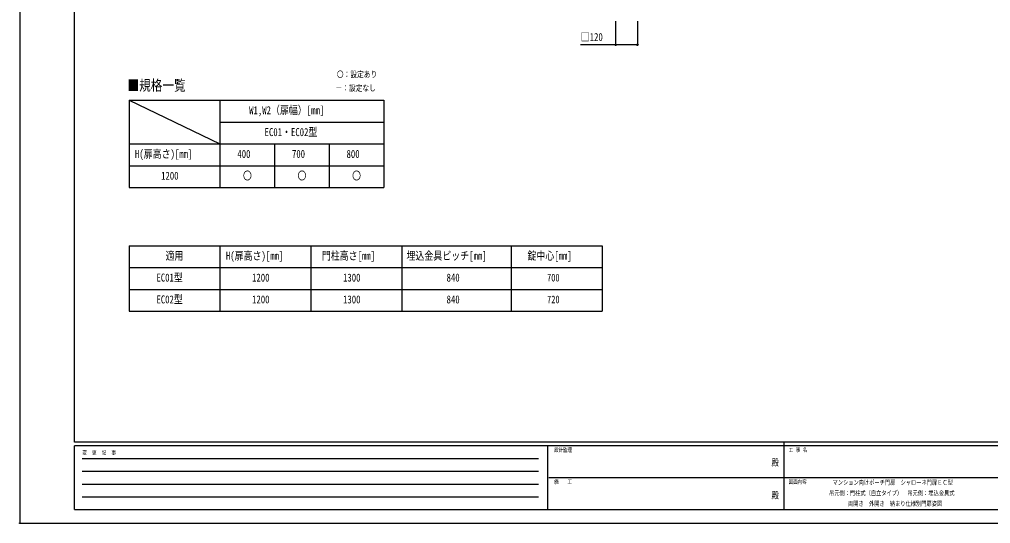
# Model space of a CAD drawing. Units: millimetres, scale not verified. Extents: x -4208 to 4205, y -2972 to 2970.
# Drawn here: x -4208 to 1131, y -2972 to -200 of the extents above; entities that cross this region are included whole.
import ezdxf
from ezdxf.enums import TextEntityAlignment as Align

# ---------------------------------------------------------------- set-up
doc = ezdxf.new("R2010")
doc.units = ezdxf.units.MM
doc.header["$LTSCALE"] = 10
doc.header["$PDMODE"] = 32
doc.header["$PDSIZE"] = 5
for name, color, linetype in [('0-1_USER1', 3, 'Continuous'), ('0-4_YKK_A1', 4, 'Continuous'), ('0-5_YKK_D', 6, 'Continuous'), ('0-6_YKK_ZWAK', 7, 'Continuous')]:
    doc.layers.add(name, color=color, linetype=linetype)
doc.styles.add('ＭＳ ゴシック', font='')
doc.styles.get('ＭＳ ゴシック').set_extended_font_data('MS Gothic')

msp = doc.modelspace()

# ---------------------------------------------------------------- linework, layer by layer
at = {"layer": '0-1_USER1'}
for p, q in [((-3604.98, -645), (-3104.98, -885)), ((-3604.98, -645), (-2204.98, -645)), ((-3604.98, -645), (-3604.98, -1125)), ((-3104.98, -645), (-3104.98, -1125)), ((-2204.98, -645), (-2204.98, -1125)), ((-3104.98, -765), (-2204.98, -765)), ((-3604.98, -885), (-2204.98, -885)), ((-2804.98, -885), (-2804.98, -1125)), ((-2504.98, -885), (-2504.98, -1125)), ((-3604.98, -1005), (-2204.98, -1005)), ((-3604.98, -1125), (-2204.98, -1125)), ((-3604.98, -1445), (-1004.98, -1445)), ((-3604.98, -1445), (-3604.98, -1805)), ((-3104.98, -1445), (-3104.98, -1805)), ((-2604.98, -1445), (-2604.98, -1805)), ((-2104.98, -1445), (-2104.98, -1805)), ((-1504.98, -1445), (-1504.98, -1805)), ((-1004.98, -1445), (-1004.98, -1805)), ((-3604.98, -1565), (-1004.98, -1565)), ((-3604.98, -1685), (-1004.98, -1685)), ((-3604.98, -1805), (-1004.98, -1805))]:
    msp.add_line(p, q, dxfattribs=at)
at = {"layer": '0-4_YKK_A1'}
msp.add_point((-4205, -2970), dxfattribs=at)
at = {"layer": '0-5_YKK_D'}
for p, q in [((-930.48, -210.17), (-930.48, -341.17)), ((-810.48, -210.17), (-810.48, -341.17))]:
    msp.add_line(p, q, dxfattribs=at)
msp.add_lwpolyline([(-810.48, -340.17), (-930.48, -340.17), (-1123.48, -340.17)], dxfattribs=at)
for centre in [(-930.48, -340.17), (-810.48, -340.17)]:
    msp.add_circle(centre, 4.25, dxfattribs=at)
at = {"layer": '0-6_YKK_ZWAK'}
for p, q in [((-3904.98, -2525), (-3904.98, 2775)), ((3895.02, -2525), (-3904.98, -2525)), ((-1304.98, -2545), (-3904.98, -2545)), ((-3904.98, -2895), (-3904.98, -2545)), ((-1304.98, -2545), (-1304.98, -2895)), ((-4.98, -2545), (-1304.98, -2545)), ((-4.98, -2525), (-4.98, -2895)), ((1295.02, -2545), (-4.98, -2545)), ((-3862.48, -2615), (-1354.98, -2615)), ((-3862.48, -2685), (-1354.98, -2685)), ((-1297.48, -2720), (-4.98, -2720)), ((-4.98, -2720), (1295.02, -2720)), ((-3862.48, -2755), (-1354.98, -2755)), ((-3862.48, -2825), (-1354.98, -2825)), ((-3904.98, -2895), (-1304.98, -2895)), ((-1304.98, -2895), (-4.98, -2895)), ((-4.98, -2895), (1295.02, -2895))]:
    msp.add_line(p, q, dxfattribs=at)
msp.add_lwpolyline([(-4205, -2970), (4205, -2970), (4205, 2970), (-4205, 2970)], close=True, dxfattribs=at)
msp.add_point((-4.98, -2895), dxfattribs=at)

# ---------------------------------------------------------------- texts
at = {"layer": '0-1_USER1', "style": 'ＭＳ ゴシック', "width": 0.8}
for s, height, p in [('■規格一覧', 58.65, (-3613.51, -609.42)), ('〇：設定あり', 32.99, (-2462.63, -528.76)), ('－：設定なし', 32.99, (-2469.83, -603.76)), ('W1,W2（扉幅）[mm]', 43.99, (-2944.58, -734.53)), ('EC01・EC02型', 43.99, (-2859.78, -855)), ('H(扉高さ)[mm]', 43.99, (-3572.58, -975)), ('400', 43.99, (-3009.38, -975)), ('700', 43.99, (-2709.38, -975)), ('800', 43.99, (-2409.38, -975)), ('1200', 43.99, (-3428.58, -1095)), ('〇', 43.99, (-2978.98, -1095)), ('〇', 43.99, (-2678.98, -1095)), ('〇', 43.99, (-2378.98, -1095)), ('適用', 43.99, (-3404.58, -1535)), ('H(扉高さ)[mm]', 43.99, (-3072.58, -1535)), ('門柱高さ[mm]', 43.99, (-2545.38, -1535)), ('埋込金具ピッチ[mm]', 43.99, (-2080.18, -1535)), ('錠中心[mm]', 43.99, (-1414.98, -1535)), ('EC01型', 43.99, (-3454.18, -1655)), ('1200', 43.99, (-2928.58, -1655)), ('1300', 43.99, (-2428.58, -1655)), ('840', 43.99, (-1859.38, -1655)), ('700', 42.15, (-1307.1, -1653.74)), ('EC02型', 43.99, (-3454.18, -1775)), ('1200', 43.99, (-2928.58, -1775)), ('1300', 43.99, (-2428.58, -1775)), ('840', 43.99, (-1859.38, -1775)), ('720', 42.15, (-1307.1, -1773.74)), ('マンション向けポーチ門扉\u3000シャローネ門扉ＥＣ型', 25.66, (262.35, -2766.67)), ('吊元側：門柱式（自立タイプ）\u3000吊元側：埋込金具式', 25.66, (242.75, -2825)), ('両開き\u3000外開き\u3000納まり仕様別門扉姿図', 25.66, (347.29, -2883.33))]:
    msp.add_text(s, height=height, dxfattribs=at).set_placement(p, align=Align.BOTTOM_LEFT)
at = {"layer": '0-5_YKK_D', "style": 'ＭＳ ゴシック', "width": 0.8}
msp.add_text('□120', height=43.99, dxfattribs=at).set_placement((-1121.88, -332.17), align=Align.BOTTOM_LEFT)
at = {"layer": '0-6_YKK_ZWAK', "style": 'ＭＳ ゴシック', "width": 0.8}
for s, height, p in [('設計監理', 21.99, (-1268.31, -2585)), ('工 事 名', 21.99, (21.27, -2585)), ('変  更  記  事', 21.99, (-3861.31, -2600)), ('殿', 36.66, (-73.67, -2665.83)), ('施\u3000\u3000工', 21.99, (-1268.31, -2760)), ('図面内容', 21.99, (21.27, -2760)), ('殿', 36.66, (-73.67, -2845.83))]:
    msp.add_text(s, height=height, dxfattribs=at).set_placement(p, align=Align.BOTTOM_LEFT)

doc.saveas('drawing.dxf')
